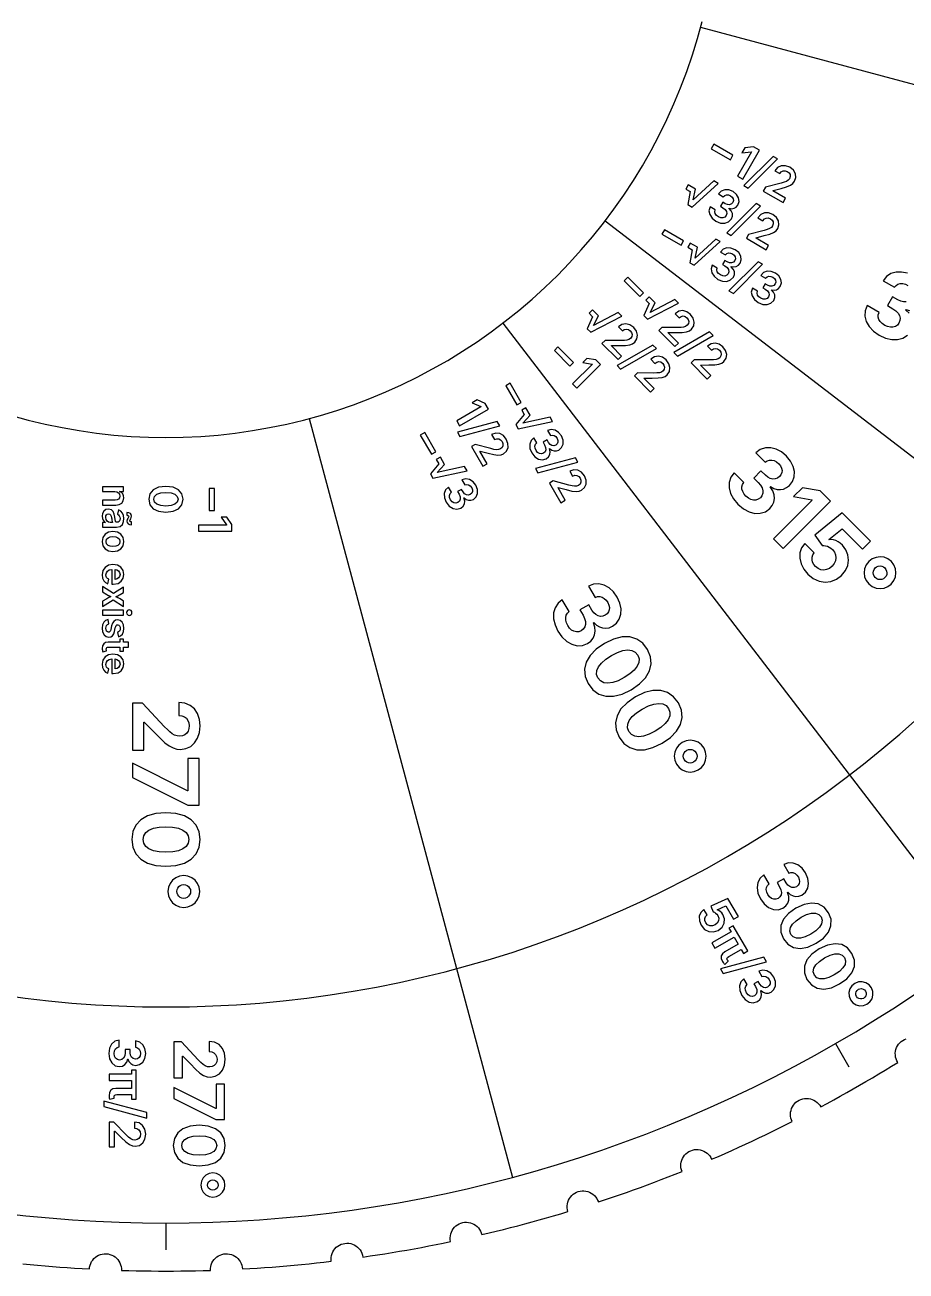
# Model space of a CAD drawing. Header units: millimetres. Extents: x 0 to 208, y 0 to 208.
# Drawn here: x 93.4 to 159.5, y 0 to 93.4 of the extents above; entities that cross this region are included whole.
import ezdxf

# ---------------------------------------------------------------- set-up
doc = ezdxf.new("R2010")
doc.units = ezdxf.units.MM
for name, color, linetype in [('CORTE', 1, 'CONTINUOUS'), ('GRAVAR', 7, 'CONTINUOUS'), ('MARCAR', 5, 'CONTINUOUS')]:
    doc.layers.add(name, color=color, linetype=linetype)

msp = doc.modelspace()

# ---------------------------------------------------------------- linework, layer by layer
at = {"layer": 'CORTE'}
msp.add_lwpolyline([(93.274, 0.555), (93.828, 0.499), (94.382, 0.446), (94.936, 0.396), (95.49, 0.349), (96.045, 0.305), (96.599, 0.264), (97.154, 0.226), (97.71, 0.19), (98.265, 0.158), (98.281, 0.302), (98.314, 0.442), (98.363, 0.578), (98.429, 0.707), (98.509, 0.826), (98.604, 0.936), (98.71, 1.033), (98.828, 1.117), (98.955, 1.186), (99.089, 1.239), (99.229, 1.276), (99.372, 1.295), (99.516, 1.298), (99.66, 1.283), (99.8, 1.251), (99.936, 1.202), (100.065, 1.137), (100.186, 1.057), (100.295, 0.964), (100.393, 0.858), (100.478, 0.741), (100.547, 0.614), (100.601, 0.48), (100.639, 0.341), (100.66, 0.198), (100.663, 0.054), (101.219, 0.037), (101.775, 0.024), (102.331, 0.013), (102.887, 0.006), (103.444, 0.001), (104, 0), (104.556, 0.001), (105.113, 0.006), (105.669, 0.013), (106.225, 0.024), (106.781, 0.037), (107.337, 0.054), (107.34, 0.198), (107.361, 0.341), (107.399, 0.48), (107.453, 0.614), (107.522, 0.741), (107.607, 0.858), (107.705, 0.964), (107.814, 1.057), (107.935, 1.137), (108.064, 1.202), (108.2, 1.251), (108.34, 1.283), (108.484, 1.298), (108.628, 1.295), (108.771, 1.276), (108.911, 1.239), (109.045, 1.186), (109.172, 1.117), (109.29, 1.033), (109.396, 0.936), (109.491, 0.826), (109.571, 0.707), (109.637, 0.578), (109.686, 0.442), (109.719, 0.302), (109.735, 0.158), (110.29, 0.19), (110.846, 0.226), (111.401, 0.264), (111.955, 0.305), (112.51, 0.349), (113.064, 0.396), (113.618, 0.446), (114.172, 0.499), (114.726, 0.555), (115.279, 0.613), (115.832, 0.675), (116.384, 0.74), (116.375, 0.884), (116.383, 1.028), (116.408, 1.17), (116.45, 1.308), (116.509, 1.44), (116.582, 1.565), (116.671, 1.679), (116.772, 1.782), (116.885, 1.872), (117.008, 1.947), (117.139, 2.008), (117.276, 2.052), (117.418, 2.079), (117.562, 2.09), (117.706, 2.082), (117.849, 2.058), (117.987, 2.017), (118.119, 1.959), (118.244, 1.886), (118.359, 1.798), (118.462, 1.698), (118.553, 1.585), (118.629, 1.463), (118.69, 1.332), (118.735, 1.195), (118.764, 1.053), (119.314, 1.134), (119.864, 1.217), (120.414, 1.303), (120.963, 1.393), (121.511, 1.485), (122.059, 1.58), (122.607, 1.678), (123.154, 1.779), (123.701, 1.883), (124.247, 1.99), (124.792, 2.1), (125.337, 2.212), (125.315, 2.355), (125.31, 2.499), (125.323, 2.643), (125.353, 2.784), (125.4, 2.921), (125.462, 3.051), (125.54, 3.172), (125.632, 3.284), (125.737, 3.383), (125.853, 3.469), (125.978, 3.541), (126.111, 3.597), (126.25, 3.637), (126.393, 3.659), (126.537, 3.665), (126.681, 3.653), (126.822, 3.624), (126.959, 3.578), (127.089, 3.516), (127.211, 3.439), (127.323, 3.347), (127.423, 3.243), (127.51, 3.128), (127.582, 3.003), (127.639, 2.87), (127.68, 2.732), (128.221, 2.86), (128.762, 2.991), (129.302, 3.125), (129.841, 3.262), (130.379, 3.401), (130.917, 3.544), (131.454, 3.689), (131.99, 3.837), (132.526, 3.989), (133.06, 4.143), (133.594, 4.299), (134.127, 4.459), (134.093, 4.599), (134.075, 4.743), (134.076, 4.887), (134.093, 5.03), (134.128, 5.171), (134.179, 5.306), (134.246, 5.434), (134.328, 5.552), (134.424, 5.661), (134.531, 5.757), (134.65, 5.839), (134.778, 5.906), (134.913, 5.958), (135.053, 5.993), (135.196, 6.011), (135.34, 6.012), (135.484, 5.995), (135.624, 5.961), (135.759, 5.911), (135.888, 5.844), (136.007, 5.763), (136.116, 5.668), (136.212, 5.561), (136.295, 5.443), (136.363, 5.315), (136.416, 5.181), (136.944, 5.356), (137.471, 5.533), (137.997, 5.714), (138.523, 5.897), (139.047, 6.083), (139.57, 6.272), (140.092, 6.464), (140.614, 6.658), (141.134, 6.855), (141.653, 7.055), (142.171, 7.258), (142.688, 7.464), (142.641, 7.6), (142.612, 7.742), (142.599, 7.886), (142.604, 8.03), (142.627, 8.173), (142.666, 8.311), (142.722, 8.445), (142.793, 8.57), (142.879, 8.686), (142.978, 8.791), (143.089, 8.884), (143.21, 8.962), (143.34, 9.025), (143.476, 9.072), (143.617, 9.103), (143.761, 9.116), (143.906, 9.112), (144.048, 9.09), (144.187, 9.052), (144.321, 8.997), (144.447, 8.927), (144.564, 8.841), (144.669, 8.743), (144.762, 8.632), (144.841, 8.512), (144.905, 8.382), (145.416, 8.602), (145.926, 8.825), (146.434, 9.051), (146.941, 9.279), (147.447, 9.51), (147.952, 9.744), (148.456, 9.98), (148.958, 10.22), (149.459, 10.461), (149.959, 10.706), (150.457, 10.953), (150.954, 11.203), (150.896, 11.335), (150.854, 11.473), (150.83, 11.616), (150.822, 11.76), (150.832, 11.904), (150.859, 12.046), (150.902, 12.183), (150.962, 12.314), (151.038, 12.438), (151.127, 12.551), (151.23, 12.652), (151.344, 12.741), (151.468, 12.815), (151.6, 12.874), (151.738, 12.917), (151.88, 12.942), (152.024, 12.951), (152.168, 12.942), (152.31, 12.916), (152.448, 12.873), (152.579, 12.814), (152.703, 12.739), (152.817, 12.65), (152.919, 12.548), (153.008, 12.434), (153.083, 12.311), (153.573, 12.575), (154.061, 12.841), (154.548, 13.111), (155.033, 13.382), (155.517, 13.656), (156, 13.933), (156.481, 14.213), (156.961, 14.495), (157.439, 14.779), (157.915, 15.067), (158.39, 15.356), (158.863, 15.648), (158.794, 15.775), (158.74, 15.909), (158.703, 16.049), (158.683, 16.191), (158.68, 16.336), (158.695, 16.479), (158.726, 16.62), (158.775, 16.756), (158.839, 16.886), (158.918, 17.006), (159.012, 17.116), (159.118, 17.215), (159.234, 17.299), (159.361, 17.369), (159.494, 17.424)], dxfattribs=at)
at = {"layer": 'GRAVAR'}
for points in [[(146.507, 83.654), (145.072, 84.482), (144.881, 84.15), (146.315, 83.322)], [(148.49, 84.029), (148.06, 84.278), (147.389, 84.212), (147.176, 83.843), (147.891, 83.914), (147.906, 83.906), (146.855, 82.087), (147.24, 81.864)], [(149.844, 83.384), (149.512, 83.575), (147.318, 81.385), (147.65, 81.194)], [(148.779, 80.976), (150.26, 80.121), (150.447, 80.445), (149.504, 80.989), (149.513, 81.005), (150.111, 81.172), (150.529, 81.291), (150.817, 81.41), (151.007, 81.544), (151.132, 81.706), (151.224, 81.987), (151.191, 82.271), (151.036, 82.535), (150.767, 82.754), (150.444, 82.876), (150.133, 82.873), (149.858, 82.747), (149.643, 82.499), (150.014, 82.286), (150.126, 82.421), (150.263, 82.493), (150.417, 82.5), (150.579, 82.44), (150.709, 82.334), (150.784, 82.203), (150.8, 82.056), (150.748, 81.902), (150.652, 81.785), (150.519, 81.698), (150.343, 81.628), (150.118, 81.561), (148.94, 81.255)], [(143.703, 81.116), (143.152, 81.434), (142.972, 81.122), (143.293, 80.936), (143.132, 79.964), (143.455, 79.777), (145.401, 81.541), (145.07, 81.732), (143.534, 80.311)], [(145.227, 78.716), (145.574, 78.578), (145.902, 78.563), (146.182, 78.666), (146.388, 78.884), (146.465, 79.09), (146.463, 79.294), (146.379, 79.489), (146.212, 79.664), (146.222, 79.681), (146.417, 79.65), (146.599, 79.68), (146.758, 79.772), (146.884, 79.925), (146.967, 80.186), (146.934, 80.459), (146.784, 80.718), (146.518, 80.935), (146.198, 81.059), (145.888, 81.07), (145.616, 80.969), (145.412, 80.757), (145.785, 80.542), (145.889, 80.646), (146.025, 80.691), (146.177, 80.681), (146.332, 80.619), (146.458, 80.518), (146.528, 80.394), (146.541, 80.259), (146.493, 80.12), (146.39, 80.006), (146.254, 79.951), (146.097, 79.956), (145.929, 80.023), (145.737, 80.133), (145.565, 79.834), (145.756, 79.723), (145.926, 79.592), (146.024, 79.444), (146.049, 79.288), (146, 79.135), (145.894, 79.02), (145.753, 78.965), (145.589, 78.972), (145.415, 79.041), (145.273, 79.15), (145.182, 79.281), (145.149, 79.421), (145.183, 79.562), (144.792, 79.788), (144.711, 79.501), (144.764, 79.211), (144.939, 78.942), (145.227, 78.716)], [(148.578, 79.842), (148.247, 80.033), (146.052, 77.844), (146.384, 77.652)], [(147.513, 77.434), (148.994, 76.579), (149.181, 76.903), (148.238, 77.448), (148.247, 77.464), (148.845, 77.63), (149.263, 77.749), (149.551, 77.869), (149.741, 78.003), (149.866, 78.164), (149.958, 78.445), (149.925, 78.73), (149.771, 78.994), (149.501, 79.212), (149.178, 79.335), (148.867, 79.332), (148.592, 79.205), (148.377, 78.958), (148.748, 78.744), (148.86, 78.88), (148.997, 78.952), (149.151, 78.958), (149.313, 78.898), (149.443, 78.793), (149.519, 78.661), (149.534, 78.514), (149.482, 78.361), (149.386, 78.243), (149.253, 78.156), (149.077, 78.086), (148.853, 78.019), (147.674, 77.713)], [(142.807, 77.245), (141.372, 78.073), (141.181, 77.742), (142.615, 76.914)], [(143.855, 76.756), (143.304, 77.074), (143.124, 76.762), (143.445, 76.576), (143.285, 75.603), (143.607, 75.417), (145.553, 77.18), (145.222, 77.372), (143.687, 75.95)], [(145.379, 74.355), (145.726, 74.218), (146.054, 74.203), (146.335, 74.306), (146.54, 74.524), (146.618, 74.729), (146.615, 74.934), (146.531, 75.128), (146.364, 75.303), (146.374, 75.321), (146.569, 75.29), (146.752, 75.32), (146.911, 75.412), (147.036, 75.565), (147.12, 75.826), (147.086, 76.099), (146.936, 76.358), (146.67, 76.574), (146.35, 76.699), (146.04, 76.71), (145.769, 76.609), (145.564, 76.397), (145.937, 76.181), (146.042, 76.286), (146.177, 76.331), (146.33, 76.321), (146.484, 76.259), (146.61, 76.157), (146.681, 76.034), (146.693, 75.898), (146.645, 75.759), (146.542, 75.646), (146.407, 75.591), (146.249, 75.596), (146.081, 75.662), (145.89, 75.773), (145.717, 75.474), (145.909, 75.363), (146.079, 75.232), (146.176, 75.084), (146.201, 74.928), (146.152, 74.775), (146.046, 74.66), (145.905, 74.605), (145.741, 74.612), (145.567, 74.681), (145.425, 74.79), (145.334, 74.92), (145.302, 75.061), (145.335, 75.202), (144.944, 75.428), (144.864, 75.141), (144.916, 74.851), (145.091, 74.581), (145.379, 74.355)], [(148.73, 75.482), (148.399, 75.673), (146.205, 73.483), (146.536, 73.292)], [(148.4, 72.611), (148.747, 72.474), (149.075, 72.459), (149.356, 72.562), (149.561, 72.78), (149.638, 72.985), (149.636, 73.19), (149.552, 73.384), (149.385, 73.559), (149.395, 73.577), (149.59, 73.546), (149.772, 73.576), (149.931, 73.668), (150.057, 73.82), (150.141, 74.082), (150.107, 74.355), (149.957, 74.613), (149.691, 74.83), (149.371, 74.955), (149.061, 74.966), (148.79, 74.865), (148.585, 74.653), (148.958, 74.437), (149.063, 74.542), (149.198, 74.587), (149.351, 74.577), (149.505, 74.515), (149.631, 74.413), (149.701, 74.29), (149.714, 74.154), (149.666, 74.015), (149.563, 73.902), (149.427, 73.847), (149.27, 73.852), (149.102, 73.918), (148.911, 74.029), (148.738, 73.73), (148.93, 73.619), (149.1, 73.488), (149.197, 73.34), (149.222, 73.184), (149.173, 73.031), (149.067, 72.916), (148.926, 72.861), (148.762, 72.868), (148.588, 72.937), (148.446, 73.046), (148.355, 73.176), (148.323, 73.317), (148.356, 73.458), (147.965, 73.684), (147.885, 73.397), (147.937, 73.107), (148.112, 72.837), (148.4, 72.611)], [(139.792, 73.345), (138.621, 74.516), (138.351, 74.246), (139.522, 73.075)], [(140.678, 72.602), (140.229, 73.051), (139.974, 72.796), (140.236, 72.534), (139.829, 71.636), (140.092, 71.372), (142.428, 72.572), (142.158, 72.842), (140.307, 71.867)], [(136.427, 71.62), (135.978, 72.07), (135.723, 71.815), (135.985, 71.553), (135.578, 70.654), (135.841, 70.391), (138.177, 71.591), (137.907, 71.861), (136.056, 70.886)], [(140.939, 70.525), (142.148, 69.316), (142.413, 69.581), (141.643, 70.351), (141.656, 70.364), (142.277, 70.37), (142.711, 70.377), (143.02, 70.418), (143.238, 70.498), (143.401, 70.621), (143.563, 70.869), (143.604, 71.153), (143.523, 71.447), (143.319, 71.728), (143.039, 71.93), (142.738, 72.008), (142.44, 71.957), (142.169, 71.773), (142.471, 71.471), (142.614, 71.573), (142.765, 71.607), (142.916, 71.574), (143.057, 71.473), (143.155, 71.338), (143.194, 71.192), (143.171, 71.045), (143.081, 70.911), (142.958, 70.822), (142.807, 70.773), (142.619, 70.75), (142.385, 70.744), (141.167, 70.753)], [(136.688, 69.544), (137.897, 68.335), (138.162, 68.6), (137.392, 69.37), (137.405, 69.383), (138.025, 69.389), (138.46, 69.395), (138.769, 69.436), (138.987, 69.517), (139.15, 69.64), (139.312, 69.888), (139.353, 70.171), (139.272, 70.466), (139.068, 70.747), (138.788, 70.949), (138.487, 71.026), (138.189, 70.975), (137.917, 70.792), (138.22, 70.49), (138.363, 70.592), (138.514, 70.626), (138.665, 70.592), (138.806, 70.492), (138.904, 70.357), (138.943, 70.21), (138.92, 70.064), (138.83, 69.93), (138.707, 69.841), (138.556, 69.791), (138.368, 69.769), (138.133, 69.762), (136.916, 69.772)], [(145.025, 70.141), (144.755, 70.411), (142.069, 68.864), (142.339, 68.594)], [(134.56, 68.113), (133.389, 69.284), (133.118, 69.013), (134.289, 67.842)], [(140.774, 69.16), (140.504, 69.43), (137.818, 67.883), (138.088, 67.612)], [(143.374, 68.091), (144.583, 66.882), (144.848, 67.146), (144.078, 67.916), (144.091, 67.929), (144.711, 67.935), (145.146, 67.942), (145.455, 67.983), (145.673, 68.063), (145.836, 68.187), (145.998, 68.435), (146.039, 68.718), (145.958, 69.013), (145.754, 69.294), (145.474, 69.496), (145.173, 69.573), (144.875, 69.522), (144.603, 69.339), (144.906, 69.036), (145.049, 69.138), (145.2, 69.172), (145.351, 69.139), (145.492, 69.039), (145.589, 68.904), (145.629, 68.757), (145.605, 68.611), (145.515, 68.476), (145.392, 68.388), (145.242, 68.338), (145.053, 68.316), (144.819, 68.309), (143.602, 68.319)], [(136.573, 67.962), (136.222, 68.313), (135.556, 68.424), (135.255, 68.122), (135.964, 68.006), (135.976, 67.994), (134.491, 66.509), (134.805, 66.194)], [(139.123, 67.109), (140.332, 65.9), (140.596, 66.165), (139.826, 66.935), (139.839, 66.948), (140.46, 66.954), (140.894, 66.961), (141.203, 67.002), (141.422, 67.082), (141.585, 67.206), (141.746, 67.453), (141.788, 67.737), (141.707, 68.031), (141.503, 68.312), (141.222, 68.514), (140.922, 68.592), (140.624, 68.541), (140.352, 68.358), (140.654, 68.055), (140.798, 68.157), (140.949, 68.191), (141.099, 68.158), (141.241, 68.057), (141.338, 67.922), (141.377, 67.776), (141.354, 67.629), (141.264, 67.495), (141.141, 67.406), (140.99, 67.357), (140.802, 67.334), (140.568, 67.328), (139.351, 67.337)], [(130.639, 65.126), (129.811, 66.56), (129.479, 66.369), (130.307, 64.935)], [(128.184, 64.612), (127.936, 65.042), (127.321, 65.321), (126.952, 65.108), (127.608, 64.812), (127.616, 64.797), (125.797, 63.747), (126.019, 63.362)], [(131.302, 64.178), (130.984, 64.729), (130.672, 64.549), (130.857, 64.228), (130.232, 63.465), (130.418, 63.143), (132.985, 63.697), (132.794, 64.028), (130.753, 63.565)], [(129.033, 63.376), (128.842, 63.707), (125.847, 62.908), (126.038, 62.577)], [(124.23, 61.426), (123.402, 62.86), (123.071, 62.669), (123.899, 61.235)], [(126.907, 61.823), (127.762, 60.343), (128.086, 60.53), (127.542, 61.473), (127.558, 61.482), (128.159, 61.327), (128.58, 61.221), (128.889, 61.181), (129.121, 61.202), (129.31, 61.279), (129.531, 61.476), (129.644, 61.739), (129.642, 62.045), (129.518, 62.369), (129.299, 62.637), (129.029, 62.789), (128.728, 62.817), (128.418, 62.711), (128.632, 62.34), (128.796, 62.402), (128.951, 62.395), (129.088, 62.324), (129.198, 62.191), (129.258, 62.035), (129.258, 61.883), (129.197, 61.748), (129.076, 61.641), (128.934, 61.588), (128.775, 61.579), (128.588, 61.606), (128.36, 61.66), (127.186, 61.984)], [(131.422, 61.337), (131.653, 61.045), (131.93, 60.868), (132.225, 60.817), (132.511, 60.903), (132.681, 61.042), (132.781, 61.22), (132.806, 61.431), (132.749, 61.666), (132.766, 61.676), (132.92, 61.551), (133.093, 61.487), (133.276, 61.487), (133.461, 61.556), (133.664, 61.741), (133.772, 61.994), (133.771, 62.293), (133.649, 62.614), (133.434, 62.881), (133.172, 63.046), (132.886, 63.094), (132.603, 63.013), (132.818, 62.64), (132.961, 62.678), (133.101, 62.649), (133.228, 62.564), (133.33, 62.434), (133.389, 62.283), (133.388, 62.14), (133.331, 62.017), (133.22, 61.92), (133.074, 61.873), (132.929, 61.894), (132.795, 61.977), (132.683, 62.118), (132.573, 62.31), (132.273, 62.137), (132.384, 61.945), (132.466, 61.747), (132.476, 61.57), (132.42, 61.422), (132.301, 61.314), (132.152, 61.267), (132.002, 61.291), (131.863, 61.379), (131.747, 61.525), (131.679, 61.691), (131.665, 61.849), (131.707, 61.987), (131.807, 62.093), (131.581, 62.484), (131.368, 62.275), (131.268, 61.998), (131.285, 61.677), (131.422, 61.337)], [(146.882, 57.488), (147.29, 57.149), (147.717, 56.922), (148.145, 56.81), (148.557, 56.813), (148.938, 56.934), (149.269, 57.174), (149.455, 57.406), (149.572, 57.658), (149.618, 57.927), (149.589, 58.208), (149.485, 58.496), (149.302, 58.788), (149.328, 58.814), (149.568, 58.684), (149.815, 58.609), (150.062, 58.592), (150.304, 58.635), (150.533, 58.738), (150.743, 58.904), (150.969, 59.209), (151.093, 59.559), (151.113, 59.94), (151.026, 60.335), (150.831, 60.729), (150.524, 61.106), (150.147, 61.415), (149.745, 61.621), (149.336, 61.721), (148.935, 61.712), (148.559, 61.589), (148.225, 61.351), (148.923, 60.653), (149.075, 60.758), (149.243, 60.809), (149.422, 60.809), (149.602, 60.76), (149.778, 60.667), (149.941, 60.532), (150.07, 60.373), (150.151, 60.205), (150.185, 60.034), (150.17, 59.866), (150.107, 59.707), (149.995, 59.561), (149.843, 59.448), (149.672, 59.388), (149.489, 59.381), (149.301, 59.427), (149.115, 59.523), (148.937, 59.671), (148.609, 59.998), (148.071, 59.459), (148.398, 59.132), (148.573, 58.924), (148.688, 58.715), (148.743, 58.51), (148.74, 58.314), (148.68, 58.135), (148.562, 57.976), (148.407, 57.861), (148.233, 57.8), (148.046, 57.792), (147.855, 57.838), (147.666, 57.936), (147.485, 58.086), (147.339, 58.26), (147.237, 58.443), (147.182, 58.628), (147.176, 58.808), (147.222, 58.977), (147.321, 59.127), (146.593, 59.856), (146.35, 59.517), (146.228, 59.135), (146.222, 58.726), (146.331, 58.305), (146.552, 57.887), (146.882, 57.488)], [(124.894, 60.478), (124.576, 61.029), (124.263, 60.849), (124.449, 60.528), (123.823, 59.765), (124.009, 59.443), (126.576, 59.997), (126.385, 60.328), (124.345, 59.865)], [(134.887, 60.637), (134.696, 60.969), (131.701, 60.169), (131.892, 59.838)], [(132.761, 59.084), (133.616, 57.604), (133.94, 57.791), (133.395, 58.734), (133.411, 58.743), (134.012, 58.588), (134.434, 58.482), (134.743, 58.442), (134.975, 58.463), (135.164, 58.54), (135.384, 58.738), (135.497, 59.001), (135.496, 59.306), (135.371, 59.631), (135.153, 59.898), (134.882, 60.051), (134.581, 60.079), (134.271, 59.972), (134.485, 59.601), (134.65, 59.663), (134.805, 59.657), (134.942, 59.585), (135.052, 59.452), (135.111, 59.296), (135.111, 59.145), (135.051, 59.009), (134.929, 58.903), (134.788, 58.849), (134.629, 58.84), (134.442, 58.867), (134.213, 58.921), (133.04, 59.246)], [(125.013, 57.637), (125.245, 57.345), (125.521, 57.168), (125.816, 57.117), (126.103, 57.203), (126.272, 57.342), (126.373, 57.52), (126.397, 57.731), (126.34, 57.966), (126.358, 57.976), (126.511, 57.851), (126.684, 57.787), (126.868, 57.787), (127.053, 57.856), (127.256, 58.041), (127.363, 58.294), (127.362, 58.593), (127.24, 58.914), (127.026, 59.181), (126.763, 59.346), (126.477, 59.394), (126.194, 59.313), (126.41, 58.94), (126.552, 58.978), (126.692, 58.949), (126.819, 58.864), (126.922, 58.734), (126.98, 58.583), (126.979, 58.44), (126.922, 58.317), (126.811, 58.22), (126.666, 58.173), (126.52, 58.194), (126.387, 58.277), (126.275, 58.418), (126.164, 58.61), (125.865, 58.437), (125.975, 58.245), (126.057, 58.047), (126.067, 57.87), (126.011, 57.722), (125.892, 57.614), (125.743, 57.567), (125.593, 57.591), (125.454, 57.679), (125.338, 57.825), (125.27, 57.991), (125.257, 58.149), (125.299, 58.287), (125.398, 58.393), (125.173, 58.784), (124.959, 58.575), (124.86, 58.298), (124.877, 57.977), (125.013, 57.637)], [(100.173, 58.439), (100.326, 58.414), (100.439, 58.344), (100.51, 58.237), (100.534, 58.102), (100.511, 57.973), (100.444, 57.877), (100.338, 57.816), (100.196, 57.795), (99.25, 57.795), (99.25, 57.429), (100.252, 57.429), (100.505, 57.467), (100.691, 57.576), (100.806, 57.746), (100.845, 57.967), (100.824, 58.128), (100.761, 58.263), (100.657, 58.372), (100.511, 58.455), (100.826, 58.459), (100.826, 58.806), (99.25, 58.806), (99.25, 58.439)], [(102.716, 57.866), (102.803, 57.46), (103.053, 57.158), (103.455, 56.971), (103.998, 56.906), (104.54, 56.971), (104.944, 57.159), (105.196, 57.461), (105.284, 57.866), (105.197, 58.272), (104.945, 58.574), (104.541, 58.762), (103.998, 58.827), (103.455, 58.762), (103.053, 58.574), (102.803, 58.272), (102.716, 57.866)], [(103.092, 57.866), (103.153, 58.084), (103.329, 58.244), (103.613, 58.342), (103.998, 58.376), (104.384, 58.342), (104.67, 58.243), (104.848, 58.083), (104.909, 57.866), (104.848, 57.649), (104.671, 57.49), (104.385, 57.391), (103.998, 57.357), (103.613, 57.391), (103.329, 57.49), (103.153, 57.649), (103.092, 57.866)], [(107.633, 57.015), (107.633, 58.671), (107.25, 58.671), (107.25, 57.015)], [(153.815, 57.72), (153.04, 58.496), (151.711, 58.729), (151.049, 58.067), (152.43, 57.829), (152.453, 57.806), (149.556, 54.908), (150.28, 54.185)], [(99.218, 56.6), (99.238, 56.434), (99.292, 56.302), (99.371, 56.203), (99.467, 56.136), (99.467, 56.122), (99.25, 56.122), (99.25, 55.771), (100.303, 55.771), (100.565, 55.83), (100.732, 55.981), (100.82, 56.188), (100.845, 56.414), (100.82, 56.638), (100.744, 56.831), (100.615, 56.983), (100.434, 57.082), (100.365, 56.742), (100.44, 56.7), (100.503, 56.632), (100.547, 56.536), (100.564, 56.412), (100.547, 56.294), (100.499, 56.208), (100.423, 56.155), (100.32, 56.138), (100.313, 56.138), (100.249, 56.16), (100.212, 56.229), (100.19, 56.35), (100.17, 56.527), (100.132, 56.749), (100.052, 56.941), (99.912, 57.076), (99.693, 57.127), (99.488, 57.087), (99.339, 56.976), (99.248, 56.809), (99.218, 56.6)], [(99.49, 56.505), (99.503, 56.612), (99.542, 56.697), (99.607, 56.752), (99.697, 56.772), (99.79, 56.75), (99.856, 56.689), (99.899, 56.598), (99.924, 56.483), (99.936, 56.396), (99.952, 56.292), (99.974, 56.197), (100.001, 56.135), (99.815, 56.135), (99.691, 56.161), (99.587, 56.235), (99.516, 56.352), (99.49, 56.505)], [(101.071, 56.225), (101.095, 56.117), (101.163, 56.033), (101.273, 55.977), (101.419, 55.954), (101.419, 56.166), (101.361, 56.174), (101.321, 56.191), (101.297, 56.218), (101.289, 56.256), (101.311, 56.327), (101.357, 56.404), (101.404, 56.496), (101.425, 56.61), (101.401, 56.722), (101.332, 56.806), (101.224, 56.86), (101.079, 56.882), (101.079, 56.667), (101.13, 56.661), (101.17, 56.644), (101.198, 56.618), (101.208, 56.581), (101.186, 56.513), (101.139, 56.434), (101.092, 56.339), (101.071, 56.225)], [(108.95, 55.485), (108.95, 55.982), (108.557, 56.53), (108.131, 56.53), (108.551, 55.946), (108.551, 55.93), (106.45, 55.93), (106.45, 55.485)], [(152.126, 52.244), (152.533, 51.918), (152.968, 51.718), (153.415, 51.643), (153.856, 51.691), (154.275, 51.863), (154.655, 52.158), (154.939, 52.518), (155.113, 52.907), (155.177, 53.309), (155.13, 53.707), (154.975, 54.086), (154.71, 54.429), (154.551, 54.568), (154.383, 54.68), (154.211, 54.762), (154.039, 54.816), (153.873, 54.839), (153.718, 54.832), (153.699, 54.851), (154.686, 55.653), (156.224, 54.116), (156.822, 54.714), (154.684, 56.852), (152.657, 55.167), (153.194, 54.403), (153.322, 54.406), (153.456, 54.386), (153.59, 54.344), (153.721, 54.282), (153.845, 54.202), (153.958, 54.104), (154.108, 53.911), (154.197, 53.7), (154.225, 53.479), (154.19, 53.258), (154.094, 53.043), (153.936, 52.844), (153.739, 52.687), (153.528, 52.592), (153.31, 52.558), (153.095, 52.584), (152.889, 52.671), (152.7, 52.818), (152.569, 52.979), (152.481, 53.155), (152.438, 53.337), (152.442, 53.518), (152.495, 53.691), (152.601, 53.848), (151.896, 54.552), (151.657, 54.217), (151.532, 53.84), (151.517, 53.438), (151.612, 53.027), (151.816, 52.624), (152.126, 52.244)], [(99.218, 54.699), (99.276, 54.387), (99.442, 54.149), (99.698, 53.998), (100.029, 53.944), (100.364, 53.998), (100.621, 54.149), (100.787, 54.387), (100.845, 54.699), (100.787, 55.01), (100.621, 55.247), (100.364, 55.398), (100.029, 55.451), (99.698, 55.398), (99.442, 55.247), (99.276, 55.01), (99.218, 54.699)], [(99.515, 54.699), (99.555, 54.865), (99.665, 54.984), (99.829, 55.054), (100.031, 55.078), (100.234, 55.054), (100.398, 54.984), (100.508, 54.865), (100.548, 54.699), (100.508, 54.531), (100.398, 54.411), (100.234, 54.34), (100.031, 54.317), (99.829, 54.34), (99.665, 54.411), (99.555, 54.531), (99.515, 54.699)], [(156.694, 51.515), (156.947, 51.32), (157.232, 51.203), (157.534, 51.164), (157.836, 51.203), (158.122, 51.319), (158.376, 51.513), (158.571, 51.768), (158.688, 52.055), (158.728, 52.358), (158.69, 52.661), (158.574, 52.948), (158.381, 53.202), (158.126, 53.397), (157.838, 53.513), (157.535, 53.552), (157.231, 53.512), (156.944, 53.395), (156.689, 53.2), (156.495, 52.946), (156.379, 52.66), (156.341, 52.357), (156.38, 52.055), (156.498, 51.769), (156.694, 51.515)], [(99.218, 52.201), (99.248, 51.959), (99.333, 51.762), (99.467, 51.617), (99.64, 51.529), (99.709, 51.866), (99.621, 51.916), (99.557, 51.989), (99.518, 52.084), (99.505, 52.197), (99.533, 52.358), (99.615, 52.484), (99.749, 52.567), (99.935, 52.601), (99.935, 51.505), (100.051, 51.505), (100.408, 51.563), (100.655, 51.721), (100.799, 51.95), (100.845, 52.225), (100.786, 52.531), (100.619, 52.765), (100.36, 52.914), (100.028, 52.966), (99.693, 52.914), (99.438, 52.762), (99.275, 52.521), (99.218, 52.201)], [(100.184, 52.6), (100.331, 52.566), (100.45, 52.489), (100.529, 52.375), (100.558, 52.224), (100.531, 52.078), (100.456, 51.969), (100.338, 51.896), (100.184, 51.861)], [(157.171, 51.992), (157.088, 52.103), (157.038, 52.227), (157.021, 52.357), (157.038, 52.487), (157.088, 52.609), (157.171, 52.718), (157.28, 52.802), (157.404, 52.853), (157.534, 52.869), (157.664, 52.853), (157.787, 52.802), (157.897, 52.718), (157.98, 52.609), (158.03, 52.486), (158.047, 52.356), (158.031, 52.226), (157.981, 52.102), (157.897, 51.992), (157.788, 51.909), (157.665, 51.86), (157.535, 51.843), (157.404, 51.86), (157.281, 51.91), (157.171, 51.992)], [(133.383, 47.974), (133.689, 47.541), (134.043, 47.212), (134.427, 46.992), (134.826, 46.888), (135.225, 46.907), (135.607, 47.053), (135.847, 47.229), (136.025, 47.442), (136.139, 47.69), (136.184, 47.969), (136.158, 48.274), (136.057, 48.603), (136.089, 48.622), (136.286, 48.434), (136.506, 48.298), (136.74, 48.218), (136.985, 48.196), (137.232, 48.237), (137.478, 48.343), (137.776, 48.579), (137.986, 48.885), (138.104, 49.248), (138.123, 49.652), (138.036, 50.083), (137.837, 50.526), (137.553, 50.923), (137.218, 51.226), (136.848, 51.428), (136.458, 51.523), (136.064, 51.502), (135.68, 51.358), (136.173, 50.503), (136.347, 50.566), (136.523, 50.571), (136.695, 50.524), (136.857, 50.431), (137.002, 50.295), (137.125, 50.123), (137.208, 49.936), (137.244, 49.752), (137.232, 49.579), (137.174, 49.42), (137.072, 49.283), (136.926, 49.171), (136.75, 49.101), (136.569, 49.087), (136.391, 49.128), (136.221, 49.221), (136.066, 49.362), (135.932, 49.551), (135.701, 49.952), (135.041, 49.571), (135.273, 49.17), (135.388, 48.924), (135.445, 48.692), (135.445, 48.479), (135.392, 48.291), (135.286, 48.134), (135.132, 48.011), (134.952, 47.939), (134.768, 47.926), (134.586, 47.967), (134.413, 48.061), (134.256, 48.204), (134.119, 48.395), (134.024, 48.601), (133.973, 48.804), (133.968, 48.997), (134.009, 49.173), (134.096, 49.324), (134.231, 49.444), (133.716, 50.336), (133.394, 50.072), (133.177, 49.735), (133.066, 49.341), (133.062, 48.906), (133.167, 48.445), (133.383, 47.974)], [(99.25, 51.315), (99.25, 50.919), (99.566, 50.724), (99.643, 50.68), (99.719, 50.641), (99.793, 50.604), (99.866, 50.569), (99.793, 50.532), (99.719, 50.493), (99.643, 50.453), (99.566, 50.408), (99.25, 50.214), (99.25, 49.814), (100.051, 50.336), (100.826, 49.838), (100.826, 50.232), (100.558, 50.398), (100.479, 50.444), (100.401, 50.485), (100.325, 50.523), (100.251, 50.559), (100.325, 50.596), (100.401, 50.635), (100.478, 50.675), (100.558, 50.72), (100.826, 50.88), (100.826, 51.284), (100.059, 50.793)], [(99.25, 49.549), (99.25, 49.182), (100.826, 49.182), (100.826, 49.549)], [(101.048, 49.365), (101.064, 49.283), (101.107, 49.214), (101.171, 49.168), (101.25, 49.151), (101.328, 49.168), (101.392, 49.214), (101.434, 49.283), (101.45, 49.365), (101.434, 49.448), (101.392, 49.516), (101.328, 49.561), (101.25, 49.578), (101.171, 49.561), (101.107, 49.516), (101.064, 49.448), (101.048, 49.365)], [(99.218, 48.197), (99.254, 47.924), (99.358, 47.71), (99.517, 47.57), (99.722, 47.52), (99.873, 47.547), (99.994, 47.629), (100.086, 47.767), (100.148, 47.962), (100.204, 48.229), (100.235, 48.332), (100.275, 48.402), (100.326, 48.441), (100.389, 48.453), (100.463, 48.433), (100.521, 48.375), (100.558, 48.288), (100.572, 48.18), (100.557, 48.068), (100.515, 47.982), (100.452, 47.922), (100.375, 47.884), (100.44, 47.557), (100.606, 47.632), (100.734, 47.761), (100.816, 47.945), (100.845, 48.184), (100.812, 48.443), (100.715, 48.644), (100.564, 48.774), (100.366, 48.82), (100.209, 48.793), (100.083, 48.71), (99.989, 48.572), (99.925, 48.377), (99.867, 48.108), (99.839, 48.014), (99.8, 47.948), (99.749, 47.908), (99.687, 47.895), (99.612, 47.916), (99.552, 47.975), (99.512, 48.068), (99.498, 48.19), (99.512, 48.311), (99.555, 48.407), (99.627, 48.477), (99.729, 48.521), (99.664, 48.864), (99.474, 48.787), (99.334, 48.646), (99.247, 48.446), (99.218, 48.197)], [(100.826, 46.479), (100.826, 46.783), (101.201, 46.783), (101.201, 47.15), (100.826, 47.15), (100.826, 47.374), (100.538, 47.374), (100.538, 47.15), (99.663, 47.15), (99.477, 47.119), (99.341, 47.028), (99.257, 46.881), (99.229, 46.68), (99.231, 46.621), (99.237, 46.559), (99.247, 46.497), (99.263, 46.435), (99.546, 46.493), (99.54, 46.524), (99.534, 46.56), (99.529, 46.597), (99.528, 46.627), (99.538, 46.698), (99.568, 46.747), (99.62, 46.775), (99.694, 46.783), (100.538, 46.783), (100.538, 46.479)], [(135.653, 44.042), (136.014, 43.571), (136.458, 43.256), (136.975, 43.099), (137.556, 43.102), (138.193, 43.265), (138.875, 43.589), (139.495, 44.017), (139.955, 44.488), (140.249, 44.992), (140.373, 45.52), (140.325, 46.062), (140.099, 46.609), (139.739, 47.077), (139.294, 47.389), (138.775, 47.544), (138.192, 47.541), (137.555, 47.379), (136.873, 47.056), (136.251, 46.627), (135.793, 46.157), (135.5, 45.655), (135.377, 45.129), (135.427, 44.588), (135.653, 44.042)], [(99.218, 45.492), (99.248, 45.25), (99.333, 45.053), (99.467, 44.908), (99.64, 44.82), (99.709, 45.157), (99.621, 45.207), (99.557, 45.281), (99.518, 45.376), (99.505, 45.488), (99.533, 45.649), (99.615, 45.775), (99.749, 45.858), (99.935, 45.893), (99.935, 44.796), (100.051, 44.796), (100.408, 44.855), (100.655, 45.012), (100.799, 45.241), (100.845, 45.516), (100.786, 45.822), (100.619, 46.056), (100.36, 46.205), (100.028, 46.258), (99.693, 46.205), (99.438, 46.053), (99.275, 45.812), (99.218, 45.492)], [(100.184, 45.891), (100.331, 45.857), (100.45, 45.781), (100.529, 45.666), (100.558, 45.515), (100.531, 45.369), (100.456, 45.26), (100.338, 45.187), (100.184, 45.153)], [(136.388, 44.466), (136.289, 44.739), (136.301, 45.019), (136.419, 45.304), (136.643, 45.59), (136.969, 45.874), (137.395, 46.152), (137.849, 46.382), (138.26, 46.523), (138.622, 46.574), (138.93, 46.535), (139.18, 46.406), (139.367, 46.186), (139.465, 45.913), (139.453, 45.632), (139.333, 45.345), (139.108, 45.057), (138.78, 44.772), (138.353, 44.492), (137.899, 44.263), (137.49, 44.123), (137.13, 44.073), (136.823, 44.113), (136.575, 44.244), (136.388, 44.466)], [(137.97, 40.028), (138.331, 39.557), (138.775, 39.243), (139.292, 39.086), (139.873, 39.089), (140.51, 39.251), (141.192, 39.575), (141.813, 40.004), (142.272, 40.475), (142.566, 40.979), (142.69, 41.507), (142.642, 42.049), (142.416, 42.596), (142.056, 43.063), (141.611, 43.375), (141.092, 43.531), (140.509, 43.528), (139.872, 43.366), (139.19, 43.042), (138.568, 42.614), (138.11, 42.144), (137.817, 41.641), (137.694, 41.115), (137.744, 40.575), (137.97, 40.028)], [(101.5, 42.584), (101.5, 39.047), (102.342, 39.047), (102.342, 41.161), (102.379, 41.161), (103.124, 40.406), (103.558, 39.955), (103.929, 39.616), (104.251, 39.376), (104.541, 39.222), (104.816, 39.139), (105.091, 39.114), (105.501, 39.171), (105.858, 39.336), (106.154, 39.599), (106.377, 39.949), (106.518, 40.378), (106.567, 40.876), (106.516, 41.366), (106.368, 41.792), (106.132, 42.142), (105.814, 42.406), (105.423, 42.573), (104.966, 42.631), (104.966, 41.651), (105.193, 41.626), (105.385, 41.555), (105.54, 41.442), (105.654, 41.289), (105.724, 41.101), (105.748, 40.883), (105.726, 40.67), (105.66, 40.483), (105.555, 40.328), (105.412, 40.209), (105.235, 40.134), (105.027, 40.107), (104.834, 40.128), (104.654, 40.189), (104.478, 40.29), (104.299, 40.428), (104.109, 40.603), (103.899, 40.812), (102.238, 42.584)], [(138.705, 40.453), (138.606, 40.725), (138.618, 41.006), (138.736, 41.29), (138.96, 41.577), (139.286, 41.86), (139.712, 42.139), (140.167, 42.369), (140.577, 42.509), (140.939, 42.561), (141.247, 42.522), (141.497, 42.393), (141.684, 42.173), (141.782, 41.9), (141.77, 41.618), (141.65, 41.332), (141.425, 41.044), (141.097, 40.759), (140.67, 40.479), (140.216, 40.25), (139.807, 40.11), (139.447, 40.06), (139.14, 40.1), (138.892, 40.231), (138.705, 40.453)], [(142.27, 38.009), (142.464, 37.755), (142.71, 37.568), (142.991, 37.452), (143.293, 37.412), (143.599, 37.45), (143.895, 37.571), (144.149, 37.767), (144.337, 38.014), (144.454, 38.297), (144.496, 38.599), (144.458, 38.906), (144.337, 39.202), (144.141, 39.456), (143.893, 39.643), (143.61, 39.758), (143.307, 39.799), (142.999, 39.76), (142.702, 39.637), (142.449, 39.442), (142.263, 39.196), (142.148, 38.914), (142.108, 38.612), (142.147, 38.305), (142.27, 38.009)], [(101.5, 38.077), (101.5, 37.013), (105.641, 34.926), (106.5, 34.926), (106.5, 38.419), (105.654, 38.419), (105.654, 35.997), (105.621, 35.997)], [(142.855, 38.346), (142.803, 38.475), (142.787, 38.607), (142.805, 38.737), (142.854, 38.858), (142.934, 38.964), (143.043, 39.047), (143.17, 39.1), (143.302, 39.117), (143.432, 39.1), (143.554, 39.05), (143.66, 38.969), (143.744, 38.86), (143.796, 38.733), (143.813, 38.601), (143.795, 38.471), (143.746, 38.349), (143.665, 38.243), (143.556, 38.158), (143.429, 38.106), (143.298, 38.09), (143.168, 38.108), (143.046, 38.158), (142.94, 38.238), (142.855, 38.346)], [(101.433, 32.359), (101.51, 31.77), (101.737, 31.276), (102.107, 30.882), (102.612, 30.593), (103.244, 30.416), (103.997, 30.356), (104.749, 30.416), (105.382, 30.595), (105.888, 30.884), (106.26, 31.279), (106.489, 31.773), (106.567, 32.359), (106.489, 32.944), (106.26, 33.437), (105.888, 33.831), (105.382, 34.12), (104.749, 34.298), (103.997, 34.359), (103.244, 34.299), (102.612, 34.121), (102.107, 33.832), (101.737, 33.438), (101.51, 32.945), (101.433, 32.359)], [(102.282, 32.359), (102.333, 32.644), (102.483, 32.881), (102.728, 33.069), (103.064, 33.205), (103.489, 33.287), (103.997, 33.315), (104.505, 33.287), (104.932, 33.204), (105.271, 33.068), (105.518, 32.88), (105.67, 32.643), (105.721, 32.359), (105.67, 32.074), (105.519, 31.836), (105.272, 31.648), (104.933, 31.511), (104.507, 31.428), (103.997, 31.399), (103.489, 31.428), (103.064, 31.511), (102.728, 31.648), (102.483, 31.836), (102.333, 32.074), (102.282, 32.359)], [(148.566, 27.908), (148.85, 27.522), (149.182, 27.252), (149.541, 27.103), (149.906, 27.086), (150.257, 27.208), (150.469, 27.372), (150.615, 27.576), (150.688, 27.817), (150.684, 28.088), (150.598, 28.386), (150.623, 28.4), (150.805, 28.234), (151.009, 28.125), (151.228, 28.078), (151.454, 28.098), (151.679, 28.188), (151.942, 28.41), (152.109, 28.706), (152.172, 29.057), (152.122, 29.444), (151.951, 29.848), (151.687, 30.201), (151.371, 30.45), (151.023, 30.586), (150.663, 30.599), (150.312, 30.479), (150.686, 29.83), (150.846, 29.882), (151.006, 29.872), (151.159, 29.808), (151.296, 29.695), (151.41, 29.541), (151.482, 29.37), (151.501, 29.206), (151.469, 29.054), (151.388, 28.922), (151.259, 28.818), (151.097, 28.759), (150.933, 28.762), (150.774, 28.823), (150.628, 28.939), (150.504, 29.106), (150.328, 29.411), (149.826, 29.121), (150.002, 28.817), (150.102, 28.593), (150.138, 28.387), (150.114, 28.204), (150.032, 28.051), (149.895, 27.936), (149.731, 27.876), (149.563, 27.879), (149.401, 27.941), (149.252, 28.058), (149.126, 28.228), (149.042, 28.416), (149.009, 28.599), (149.025, 28.768), (149.092, 28.913), (149.211, 29.025), (148.819, 29.703), (148.535, 29.455), (148.366, 29.131), (148.313, 28.751), (148.379, 28.337), (148.566, 27.908)], [(104.148, 28.46), (104.189, 28.143), (104.308, 27.859), (104.494, 27.617), (104.735, 27.431), (105.019, 27.311), (105.336, 27.268), (105.654, 27.311), (105.94, 27.431), (106.182, 27.617), (106.37, 27.859), (106.491, 28.143), (106.534, 28.46), (106.491, 28.778), (106.37, 29.063), (106.182, 29.305), (105.94, 29.492), (105.654, 29.612), (105.336, 29.654), (105.019, 29.612), (104.735, 29.492), (104.494, 29.305), (104.308, 29.063), (104.189, 28.778), (104.148, 28.46)], [(104.822, 28.46), (104.842, 28.597), (104.894, 28.72), (104.974, 28.823), (105.078, 28.903), (105.2, 28.955), (105.336, 28.973), (105.473, 28.955), (105.595, 28.903), (105.699, 28.823), (105.779, 28.72), (105.831, 28.597), (105.849, 28.46), (105.831, 28.324), (105.779, 28.201), (105.699, 28.097), (105.595, 28.017), (105.473, 27.965), (105.336, 27.946), (105.2, 27.965), (105.078, 28.017), (104.974, 28.097), (104.894, 28.201), (104.842, 28.324), (104.822, 28.46)], [(144.128, 25.924), (144.383, 25.62), (144.702, 25.451), (145.055, 25.424), (145.41, 25.547), (145.689, 25.782), (145.844, 26.078), (145.87, 26.404), (145.758, 26.731), (145.666, 26.861), (145.558, 26.963), (145.442, 27.036), (145.325, 27.076), (145.318, 27.088), (145.978, 27.38), (146.559, 26.374), (146.911, 26.577), (146.129, 27.931), (144.854, 27.356), (145.012, 26.941), (145.112, 26.904), (145.209, 26.841), (145.297, 26.756), (145.369, 26.655), (145.437, 26.459), (145.423, 26.264), (145.331, 26.089), (145.165, 25.95), (144.966, 25.877), (144.772, 25.884), (144.601, 25.967), (144.468, 26.121), (144.406, 26.284), (144.401, 26.446), (144.454, 26.592), (144.564, 26.705), (144.329, 27.112), (144.101, 26.892), (143.987, 26.601), (143.995, 26.269), (144.128, 25.924)], [(150.291, 24.919), (150.628, 24.504), (151.054, 24.26), (151.556, 24.19), (152.122, 24.294), (152.74, 24.575), (153.291, 24.97), (153.665, 25.409), (153.856, 25.881), (153.86, 26.372), (153.67, 26.87), (153.334, 27.283), (152.907, 27.525), (152.404, 27.595), (151.836, 27.49), (151.218, 27.21), (150.666, 26.815), (150.293, 26.377), (150.103, 25.907), (150.101, 25.417), (150.291, 24.919)], [(150.85, 25.242), (150.77, 25.491), (150.81, 25.749), (150.966, 26.009), (151.236, 26.269), (151.615, 26.523), (152.026, 26.725), (152.387, 26.829), (152.693, 26.835), (152.938, 26.742), (153.114, 26.549), (153.193, 26.299), (153.153, 26.041), (152.995, 25.779), (152.724, 25.517), (152.343, 25.262), (151.933, 25.061), (151.573, 24.958), (151.269, 24.953), (151.026, 25.048), (150.85, 25.242)], [(145.72, 23.213), (145.766, 23.141), (145.812, 23.081), (145.854, 23.032), (145.889, 22.997), (146.154, 23.242), (146.138, 23.256), (146.122, 23.275), (146.104, 23.3), (146.083, 23.335), (146.056, 23.405), (146.064, 23.465), (146.108, 23.52), (146.187, 23.575), (147.127, 24.118), (147.299, 23.819), (147.618, 24.003), (146.525, 25.896), (146.207, 25.712), (146.365, 25.437), (144.929, 24.608), (145.158, 24.213), (146.594, 25.042), (146.899, 24.513), (145.896, 23.934), (145.718, 23.796), (145.627, 23.632), (145.627, 23.44), (145.72, 23.213)], [(152.052, 21.869), (152.389, 21.454), (152.815, 21.21), (153.317, 21.14), (153.883, 21.244), (154.501, 21.525), (155.052, 21.92), (155.426, 22.359), (155.617, 22.831), (155.621, 23.322), (155.431, 23.82), (155.095, 24.233), (154.668, 24.475), (154.165, 24.544), (153.597, 24.44), (152.979, 24.16), (152.427, 23.765), (152.054, 23.327), (151.864, 22.857), (151.862, 22.367), (152.052, 21.869)], [(149.021, 23.175), (148.814, 23.533), (145.58, 22.67), (145.786, 22.312)], [(152.611, 22.192), (152.531, 22.441), (152.571, 22.698), (152.727, 22.959), (152.997, 23.219), (153.376, 23.473), (153.787, 23.675), (154.148, 23.779), (154.454, 23.785), (154.699, 23.692), (154.875, 23.499), (154.954, 23.249), (154.914, 22.991), (154.756, 22.729), (154.485, 22.467), (154.104, 22.212), (153.694, 22.011), (153.334, 21.908), (153.03, 21.903), (152.787, 21.998), (152.611, 22.192)], [(147.162, 20.668), (147.412, 20.353), (147.711, 20.161), (148.03, 20.106), (148.339, 20.199), (148.522, 20.349), (148.63, 20.542), (148.657, 20.769), (148.596, 21.023), (148.615, 21.034), (148.78, 20.9), (148.967, 20.83), (149.165, 20.83), (149.365, 20.905), (149.584, 21.104), (149.7, 21.378), (149.699, 21.701), (149.568, 22.047), (149.336, 22.336), (149.052, 22.514), (148.744, 22.566), (148.438, 22.478), (148.671, 22.075), (148.824, 22.116), (148.976, 22.085), (149.113, 21.994), (149.224, 21.852), (149.286, 21.689), (149.286, 21.536), (149.224, 21.402), (149.104, 21.298), (148.947, 21.247), (148.79, 21.269), (148.646, 21.359), (148.525, 21.512), (148.405, 21.719), (148.082, 21.532), (148.202, 21.325), (148.29, 21.111), (148.301, 20.919), (148.24, 20.76), (148.112, 20.643), (147.951, 20.593), (147.789, 20.618), (147.639, 20.713), (147.514, 20.871), (147.44, 21.05), (147.425, 21.221), (147.471, 21.37), (147.578, 21.484), (147.335, 21.906), (147.104, 21.681), (146.997, 21.382), (147.015, 21.036), (147.162, 20.668)], [(155.321, 20.334), (155.503, 20.109), (155.738, 19.958), (156.005, 19.886), (156.284, 19.899), (156.555, 20.002), (156.781, 20.186), (156.933, 20.422), (157.006, 20.69), (156.994, 20.97), (156.891, 21.241), (156.707, 21.467), (156.47, 21.618), (156.201, 21.689), (155.921, 21.676), (155.649, 21.572), (155.424, 21.389), (155.273, 21.153), (155.202, 20.886), (155.216, 20.606), (155.321, 20.334)], [(155.765, 20.591), (155.721, 20.709), (155.716, 20.829), (155.746, 20.944), (155.811, 21.045), (155.907, 21.124), (156.025, 21.169), (156.145, 21.174), (156.26, 21.144), (156.361, 21.078), (156.44, 20.981), (156.485, 20.865), (156.49, 20.744), (156.46, 20.629), (156.395, 20.527), (156.298, 20.448), (156.181, 20.404), (156.061, 20.399), (155.946, 20.43), (155.844, 20.495), (155.765, 20.591)], [(99.714, 16.32), (99.772, 15.922), (99.936, 15.607), (100.184, 15.4), (100.498, 15.326), (100.732, 15.364), (100.922, 15.477), (101.059, 15.66), (101.133, 15.911), (101.154, 15.911), (101.231, 15.712), (101.357, 15.558), (101.529, 15.458), (101.74, 15.423), (102.029, 15.486), (102.267, 15.665), (102.427, 15.945), (102.486, 16.311), (102.43, 16.678), (102.273, 16.974), (102.032, 17.173), (101.723, 17.25), (101.723, 16.784), (101.877, 16.743), (101.993, 16.641), (102.066, 16.493), (102.091, 16.315), (102.064, 16.142), (101.987, 16.01), (101.866, 15.925), (101.711, 15.894), (101.549, 15.929), (101.424, 16.027), (101.344, 16.177), (101.316, 16.369), (101.316, 16.608), (100.942, 16.608), (100.942, 16.369), (100.912, 16.14), (100.825, 15.968), (100.693, 15.861), (100.524, 15.824), (100.359, 15.861), (100.231, 15.963), (100.149, 16.12), (100.12, 16.32), (100.145, 16.512), (100.218, 16.667), (100.332, 16.774), (100.482, 16.819), (100.482, 17.306), (100.17, 17.226), (99.927, 17.021), (99.77, 16.712), (99.714, 16.32)], [(104.6, 17.184), (104.6, 14.496), (105.24, 14.496), (105.24, 16.102), (105.268, 16.102), (105.834, 15.529), (106.224, 15.128), (106.547, 14.847), (106.825, 14.668), (107.079, 14.574), (107.329, 14.547), (107.698, 14.609), (108.008, 14.787), (108.246, 15.067), (108.397, 15.438), (108.451, 15.886), (108.395, 16.327), (108.236, 16.696), (107.982, 16.977), (107.645, 17.156), (107.234, 17.219), (107.234, 16.475), (107.438, 16.448), (107.603, 16.371), (107.726, 16.249), (107.802, 16.088), (107.829, 15.891), (107.804, 15.699), (107.733, 15.537), (107.62, 15.411), (107.468, 15.33), (107.28, 15.302), (107.106, 15.324), (106.944, 15.391), (106.782, 15.5), (106.613, 15.649), (106.423, 15.837), (105.161, 17.184)], [(99.737, 13.149), (99.741, 13.064), (99.75, 12.989), (99.763, 12.926), (99.775, 12.877), (100.127, 12.957), (100.121, 12.977), (100.116, 13.002), (100.113, 13.033), (100.112, 13.073), (100.124, 13.148), (100.161, 13.196), (100.226, 13.221), (100.323, 13.229), (101.408, 13.229), (101.408, 12.885), (101.776, 12.885), (101.776, 15.07), (101.408, 15.07), (101.408, 14.753), (99.75, 14.753), (99.75, 14.296), (101.408, 14.296), (101.408, 13.686), (100.25, 13.686), (100.027, 13.655), (99.867, 13.559), (99.77, 13.392), (99.737, 13.149)], [(104.6, 13.759), (104.6, 12.95), (107.747, 11.364), (108.4, 11.364), (108.4, 14.019), (107.757, 14.019), (107.757, 12.177), (107.732, 12.177)], [(102.577, 11.466), (102.577, 11.879), (99.344, 12.749), (99.344, 12.336)], [(99.75, 11.161), (99.75, 9.315), (100.154, 9.315), (100.154, 10.491), (100.174, 10.491), (100.652, 10.022), (100.989, 9.695), (101.257, 9.49), (101.485, 9.385), (101.703, 9.355), (102.016, 9.42), (102.264, 9.605), (102.427, 9.892), (102.486, 10.263), (102.426, 10.631), (102.256, 10.92), (101.989, 11.108), (101.642, 11.176), (101.642, 10.714), (101.829, 10.682), (101.97, 10.593), (102.06, 10.452), (102.091, 10.268), (102.063, 10.09), (101.981, 9.948), (101.851, 9.854), (101.68, 9.82), (101.518, 9.847), (101.365, 9.924), (101.204, 10.051), (101.02, 10.224), (100.098, 11.161)], [(104.549, 9.413), (104.633, 8.884), (104.88, 8.46), (105.279, 8.149), (105.822, 7.956), (106.497, 7.89), (107.173, 7.957), (107.716, 8.15), (108.117, 8.463), (108.366, 8.886), (108.451, 9.413), (108.366, 9.938), (108.117, 10.361), (107.716, 10.673), (107.173, 10.867), (106.497, 10.933), (105.822, 10.867), (105.279, 10.674), (104.88, 10.362), (104.633, 9.939), (104.549, 9.413)], [(105.194, 9.413), (105.25, 9.669), (105.413, 9.871), (105.678, 10.019), (106.042, 10.109), (106.497, 10.14), (106.954, 10.109), (107.319, 10.018), (107.587, 9.87), (107.752, 9.668), (107.808, 9.413), (107.752, 9.157), (107.588, 8.953), (107.32, 8.805), (106.955, 8.714), (106.497, 8.683), (106.042, 8.714), (105.678, 8.805), (105.413, 8.953), (105.25, 9.157), (105.194, 9.413)], [(106.612, 6.449), (106.657, 6.163), (106.785, 5.915), (106.981, 5.719), (107.229, 5.59), (107.515, 5.544), (107.803, 5.59), (108.053, 5.719), (108.25, 5.915), (108.379, 6.163), (108.426, 6.449), (108.379, 6.737), (108.25, 6.986), (108.053, 7.182), (107.803, 7.311), (107.515, 7.357), (107.229, 7.311), (106.981, 7.182), (106.785, 6.986), (106.657, 6.737), (106.612, 6.449)], [(107.125, 6.449), (107.146, 6.573), (107.202, 6.68), (107.286, 6.765), (107.392, 6.82), (107.515, 6.84), (107.639, 6.82), (107.746, 6.765), (107.83, 6.68), (107.885, 6.573), (107.905, 6.449), (107.885, 6.327), (107.83, 6.219), (107.746, 6.135), (107.639, 6.079), (107.515, 6.059), (107.392, 6.079), (107.286, 6.135), (107.202, 6.219), (107.146, 6.327), (107.125, 6.449)]]:
    msp.add_lwpolyline(points, close=True, dxfattribs=at)
for points in [[(159.596, 74.81), (159.155, 74.905), (158.733, 74.896), (158.348, 74.783), (158.017, 74.567), (157.757, 74.25), (158.611, 73.757), (158.731, 73.898), (158.88, 73.991), (159.053, 74.036), (159.24, 74.036), (159.433, 73.991), (159.626, 73.903)], [(159.487, 72.675), (159.294, 72.67), (159.089, 72.716), (158.879, 72.812), (158.478, 73.043), (158.097, 72.383), (158.498, 72.152), (158.721, 71.996), (158.886, 71.824), (158.993, 71.64), (159.04, 71.451), (159.028, 71.262), (158.955, 71.078), (158.835, 70.926), (158.683, 70.822), (158.505, 70.767), (158.308, 70.762), (158.1, 70.807), (157.887, 70.905), (157.701, 71.035), (157.555, 71.186), (157.454, 71.35), (157.402, 71.523), (157.402, 71.698), (157.459, 71.868), (156.567, 72.384), (156.42, 71.994), (156.401, 71.593), (156.501, 71.196), (156.715, 70.818), (157.037, 70.471), (157.459, 70.171), (157.459, 70.171), (157.941, 69.95), (158.412, 69.841), (158.855, 69.843), (159.252, 69.953), (159.588, 70.168)], [(159.713, 71.819), (159.46, 72.054), (159.479, 72.086), (159.744, 72.022)]]:
    msp.add_lwpolyline(points, dxfattribs=at)
at = {"layer": 'MARCAR'}
for points in [[(92.422, 64.148), (93.679, 63.804), (94.947, 63.499), (96.224, 63.235), (97.508, 63.011), (98.799, 62.827), (100.095, 62.684), (101.394, 62.582), (102.696, 62.52), (104, 62.5), (105.304, 62.52), (106.606, 62.582), (107.905, 62.684), (109.201, 62.827), (110.492, 63.011), (111.776, 63.235), (113.053, 63.499), (114.321, 63.804), (115.578, 64.148), (116.824, 64.531), (118.058, 64.953), (119.277, 65.414), (120.482, 65.913), (121.67, 66.45), (122.841, 67.023), (123.993, 67.633), (125.125, 68.279), (126.237, 68.96), (127.326, 69.676), (128.393, 70.426), (129.436, 71.209), (130.453, 72.024), (131.444, 72.87), (132.409, 73.748), (133.345, 74.655), (134.252, 75.591), (135.13, 76.556), (135.976, 77.547), (136.791, 78.564), (137.574, 79.607), (138.324, 80.674), (139.04, 81.763), (139.721, 82.875), (140.367, 84.007), (140.977, 85.159), (141.55, 86.33), (142.087, 87.518), (142.586, 88.723), (143.047, 89.942), (143.469, 91.176), (143.852, 92.422), (144.196, 93.679)], [(144.086, 93.259), (200.979, 78.015)], [(136.924, 78.736), (183.653, 42.88)], [(129.264, 71.076), (165.12, 24.347)], [(114.741, 63.914), (129.985, 7.021)], [(91.7, 20.703), (93.447, 20.464), (95.199, 20.261), (96.954, 20.095), (98.713, 19.966), (100.474, 19.874), (102.237, 19.818), (104, 19.8), (105.763, 19.818), (107.526, 19.874), (109.287, 19.966), (111.046, 20.095), (112.801, 20.261), (114.553, 20.464), (116.3, 20.703), (118.042, 20.979), (119.778, 21.291), (121.506, 21.64), (123.227, 22.025), (124.94, 22.445), (126.643, 22.902), (128.336, 23.394), (130.019, 23.921), (131.691, 24.484), (133.35, 25.081), (134.996, 25.713), (136.629, 26.379), (138.247, 27.079), (139.851, 27.814), (141.438, 28.581), (143.01, 29.382), (144.564, 30.215), (146.1, 31.081), (147.618, 31.978), (149.117, 32.908), (150.596, 33.868), (152.054, 34.859), (153.492, 35.881), (154.907, 36.932), (156.301, 38.013), (157.671, 39.123), (159.018, 40.261), (160.341, 41.427)], [(91.764, 4.348), (93.505, 4.15), (95.25, 3.982), (96.996, 3.845), (98.745, 3.738), (100.496, 3.661), (102.248, 3.615), (104, 3.6), (105.752, 3.615), (107.504, 3.661), (109.255, 3.738), (111.004, 3.845), (112.75, 3.982), (114.495, 4.15), (116.236, 4.348), (117.973, 4.577), (119.706, 4.836), (121.434, 5.125), (123.157, 5.445), (124.874, 5.794), (126.585, 6.173), (128.289, 6.582), (129.985, 7.021), (131.674, 7.489), (133.354, 7.987), (135.025, 8.514), (136.687, 9.07), (138.339, 9.655), (139.98, 10.269), (141.611, 10.911), (143.229, 11.581), (144.836, 12.28), (146.431, 13.007), (148.012, 13.761), (149.581, 14.543), (151.135, 15.352), (152.675, 16.188), (154.2, 17.051), (155.71, 17.94), (157.204, 18.856), (158.682, 19.797), (160.143, 20.765)], [(154.2, 17.051), (155.2, 15.319)], [(104, 3.6), (104, 1.6)]]:
    msp.add_lwpolyline(points, dxfattribs=at)

doc.saveas('drawing.dxf')
